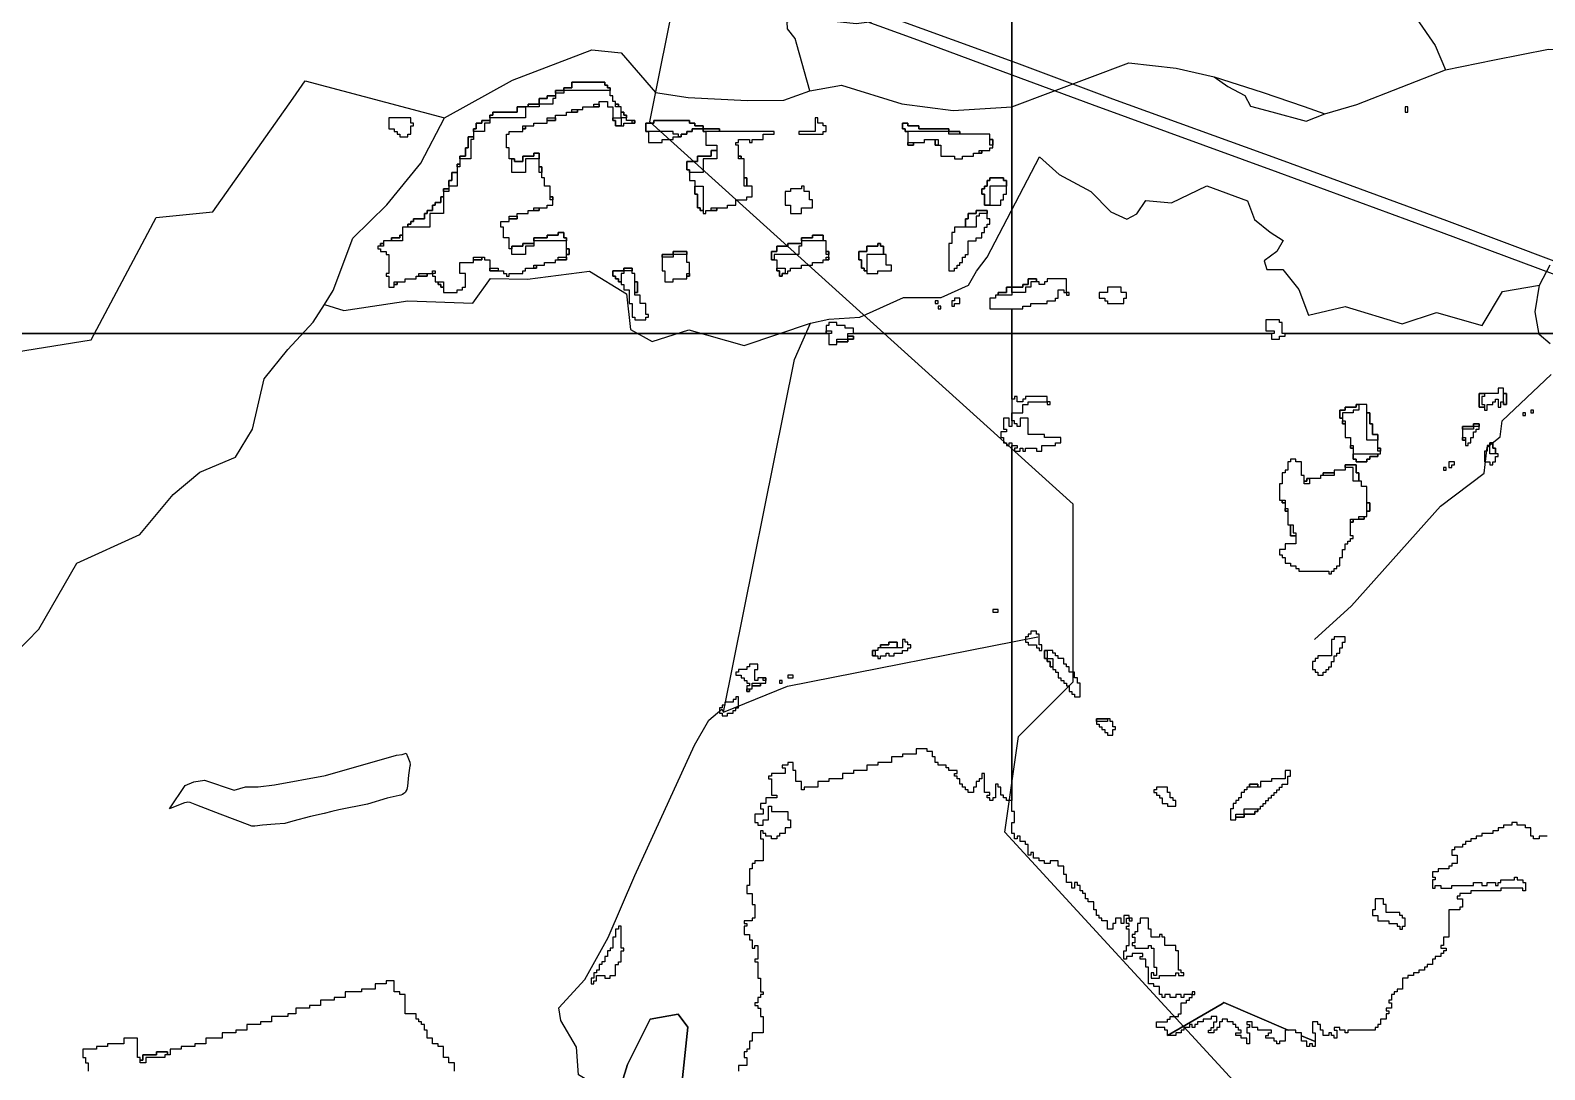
# Model space of a CAD drawing. Header units: metres. Extents: x 553506 to 563855, y 142925 to 150243.
# Drawn here: x 560282 to 561390, y 146461 to 147222 of the extents above; entities that cross this region are included whole.
import ezdxf

# ---------------------------------------------------------------- set-up
doc = ezdxf.new("R2010")
doc.units = ezdxf.units.M
for name, color, linetype in [('C-ANCIENT_WOODLAND', 94, 'Continuous'), ('C-FLOOD_ZONE_3', 150, 'Continuous'), ('C-POWER_LINES', 6, 'Continuous'), ('C-WATERWAYS', 5, 'Continuous'), ('E-132KV-UGC-ALT', 8, 'Continuous')]:
    doc.layers.add(name, color=color, linetype=linetype)

msp = doc.modelspace()

# ---------------------------------------------------------------- linework, layer by layer
at = {"layer": 'C-ANCIENT_WOODLAND'}
msp.add_lwpolyline([(560556.1371, 146664.2855), (560555.6341, 146663.6857), (560555.0322, 146663.1858), (560554.0346, 146662.486), (560552.8308, 146662.0862), (560551.6353, 146661.8862), (560542.8378, 146659.8868), (560528.4337, 146655.488), (560507.4335, 146651.3892), (560502.2309, 146650.0896), (560496.6325, 146648.59), (560486.6312, 146646.2907), (560473.637, 146643.0916), (560467.8325, 146641.3921), (560460.8324, 146640.7923), (560451.4331, 146640.0925), (560445.8347, 146639.3927), (560443.7322, 146639.3927), (560443.0313, 146639.5926), (560442.4377, 146639.7925), (560420.4316, 146648.1901), (560403.4386, 146654.7882), (560398.6317, 146656.6877), (560396.8343, 146656.7877), (560395.9355, 146656.6877), (560394.4349, 146656.4878), (560393.6352, 146656.1878), (560383.4246, 146652.1365), (560394.8664, 146669.0077), (560394.8652, 146669.0237), (560401.3361, 146671.8934), (560409.1482, 146672.9652), (560430.6461, 146665.6418), (560439.061, 146668.046), (560448.2774, 146668.046), (560460.2987, 146669.6489), (560497.5648, 146676.461), (560549.6114, 146691.2248), (560549.6292, 146691.2452), (560553.6306, 146691.7877), (560556.6318, 146692.7874), (560557.9345, 146689.8882), (560559.2372, 146686.1893), (560559.4351, 146685.6894), (560559.633, 146684.6897), (560559.633, 146684.1898), (560559.5341, 146683.7899), (560559.3362, 146683.3901), (560558.4375, 146676.692), (560557.5305, 146668.6843), (560557.3326, 146667.3846), (560557.0358, 146666.185), (560556.5328, 146664.9853), (560556.1371, 146664.2855)], close=True, dxfattribs=at)
at = {"layer": 'C-FLOOD_ZONE_3'}
for points in [[(561000, 147557.6879), (561000, 147155.1983), (561000, 147154), (561000, 147146), (561000, 147116.0544), (561000, 147082.1485), (561000, 147034), (560996, 147034), (560996, 147030), (560990, 147030), (560990, 147028), (560988, 147028), (560988, 147026), (560984, 147026), (560984, 147018), (561000, 147018), (561000, 147000), (560959.9345, 147000), (560910.6039, 147000), (560888, 147000), (560884, 147000), (560884, 147004), (560880, 147004), (560878, 147004), (560878, 147006), (560872, 147006), (560872, 147008), (560866, 147008), (560866, 147006), (560864, 147006), (560864, 147002), (560864, 147000), (560852.8624, 147000), (560850, 147000), (560815.6094, 147000), (560774.6794, 147000), (560000, 147000)], [(561522.9, 147000), (561381.1254, 147000), (561374.7477, 147000), (561345.2482, 147000), (561338.9873, 147000), (561222, 147000), (561216, 147000), (561200, 147000), (561198, 147000), (561198, 147008), (561196, 147008), (561196, 147010), (561190, 147010), (561186, 147010), (561186, 147002), (561192, 147002), (561192, 147000), (561190, 147000), (561160.8742, 147000), (561148.1401, 147000), (561000, 147000), (561000, 147018), (561008, 147018), (561008, 147020), (561014, 147020), (561014, 147022), (561026, 147022), (561026, 147024), (561032, 147024), (561032, 147026), (561034, 147026), (561034, 147032), (561038, 147032), (561038, 147030), (561038, 147030), (561040, 147030), (561040, 147036), (561040, 147040), (561026, 147040), (561026, 147038), (561024, 147038), (561024, 147036), (561020, 147036), (561020, 147038), (561018, 147038), (561018, 147040), (561012, 147040), (561012, 147036), (561008, 147036), (561008, 147034), (561004, 147034), (561000, 147034), (561000, 147082.1485), (561000, 147116.0544), (561000, 147146), (561000, 147154), (561000, 147155.1983), (561000, 147557.6879)], [(560000, 147000), (560774.6794, 147000), (560815.6094, 147000), (560850, 147000), (560852.8624, 147000), (560866, 147000), (560866, 146994), (560866, 146992), (560872, 146992), (560872, 146994), (560874, 146994), (560880, 146994), (560880, 146996), (560884, 146996), (560884, 146998), (560880, 146998), (560880, 147000), (560882, 147000), (560886, 147000), (560910.6039, 147000), (560959.9345, 147000), (561000, 147000), (561000, 146936), (561000, 146932), (560998, 146932), (560998, 146938), (560994, 146938), (560994, 146930), (560996, 146930), (560996, 146928), (560992, 146928), (560992, 146924), (560994, 146924), (560994, 146920), (560996, 146920), (560996, 146918), (560998, 146918), (560998, 146920), (561000, 146920), (561000, 146918), (561000, 146814.337), (561000, 146783.0759), (561000, 146780.7589), (561000, 146775.5929), (561000, 146658), (560996, 146658), (560996, 146660), (560994, 146660), (560994, 146662), (560992, 146662), (560992, 146668), (560990, 146668), (560990, 146670), (560988, 146670), (560988, 146660), (560986, 146660), (560986, 146658), (560984, 146658), (560984, 146660), (560982, 146660), (560982, 146662), (560984, 146662), (560984, 146664), (560980, 146664), (560980, 146678), (560978, 146678), (560978, 146674), (560976, 146674), (560976, 146672), (560974, 146672), (560974, 146668), (560972, 146668), (560972, 146664), (560968, 146664), (560968, 146666), (560966, 146666), (560966, 146668), (560964, 146668), (560964, 146670), (560962, 146670), (560962, 146674), (560960, 146674), (560960, 146676), (560958, 146676), (560958, 146678), (560960, 146678), (560960, 146680), (560954, 146680), (560954, 146682), (560952, 146682), (560952, 146684), (560946, 146684), (560946, 146686), (560944, 146686), (560944, 146690), (560942, 146690), (560942, 146694), (560938, 146694), (560938, 146696), (560930, 146696), (560930, 146692), (560920, 146692), (560920, 146690), (560912, 146690), (560912, 146686), (560902, 146686), (560902, 146684), (560894, 146684), (560894, 146680), (560884, 146680), (560884, 146678), (560876, 146678), (560876, 146674), (560866, 146674), (560866, 146672), (560858, 146672), (560858, 146668), (560848, 146668), (560848, 146666), (560846, 146666), (560846, 146672), (560842, 146672), (560842, 146680), (560840, 146680), (560840, 146686), (560836, 146686), (560836, 146684), (560832, 146684), (560832, 146682), (560834, 146682), (560834, 146678), (560824, 146678), (560824, 146676), (560822, 146676), (560822, 146674), (560824, 146674), (560824, 146662), (560828, 146662), (560828, 146660), (560822, 146660), (560820, 146660), (560820, 146656), (560818, 146656), (560816, 146656), (560816, 146652), (560818, 146652), (560818, 146648), (560812, 146648), (560812, 146642), (560814, 146642), (560814, 146640), (560818, 146640), (560818, 146644), (560822, 146644), (560822, 146654), (560824, 146654), (560824, 146650), (560836, 146650), (560836, 146644), (560838, 146644), (560838, 146638), (560834, 146638), (560834, 146634), (560830, 146634), (560830, 146632), (560828, 146632), (560828, 146630), (560824, 146630), (560824, 146632), (560820, 146632), (560820, 146634), (560818, 146634), (560818, 146636), (560816, 146636), (560816, 146630), (560818, 146630), (560818, 146614), (560812, 146614), (560812, 146612), (560810, 146612), (560810, 146608), (560808, 146608), (560808, 146596), (560806, 146596), (560806, 146590), (560810, 146590), (560810, 146582), (560812, 146582), (560812, 146572), (560810, 146572), (560810, 146570), (560804, 146570), (560804, 146568), (560806, 146568), (560806, 146566), (560804, 146566), (560804, 146560), (560808, 146560), (560808, 146556), (560810, 146556), (560810, 146550), (560812, 146550), (560812, 146552), (560814, 146552), (560814, 146542), (560812, 146542), (560812, 146540), (560814, 146540), (560814, 146528), (560816, 146528), (560816, 146518), (560818, 146518), (560818, 146516), (560816, 146516), (560816, 146514), (560814, 146514), (560814, 146510), (560812, 146510), (560812, 146508), (560814, 146508), (560814, 146506), (560816, 146506), (560816, 146500), (560818, 146500), (560818, 146488), (560812, 146488), (560810, 146488), (560810, 146482), (560808, 146482), (560808, 146476), (560806, 146476), (560806, 146474), (560804, 146474), (560804, 146470), (560806, 146470), (560806, 146464), (560800, 146464), (560800, 146460)], [(561392, 146632), (561386, 146632), (561386, 146630), (561384, 146630), (561382, 146630), (561382, 146632), (561380, 146632), (561380, 146636), (561380, 146638), (561376, 146638), (561376, 146640), (561370, 146640), (561370, 146642), (561366, 146642), (561366, 146640), (561360, 146640), (561360, 146638), (561356, 146638), (561356, 146636), (561352, 146636), (561352, 146634), (561344, 146634), (561344, 146632), (561340, 146632), (561340, 146630), (561336, 146630), (561336, 146628), (561332, 146628), (561332, 146626), (561330, 146626), (561330, 146624), (561324, 146624), (561324, 146622), (561322, 146622), (561322, 146618), (561324, 146618), (561326, 146618), (561326, 146612), (561324, 146612), (561322, 146612), (561322, 146610), (561320, 146610), (561320, 146608), (561314, 146608), (561312, 146608), (561312, 146606), (561308, 146606), (561308, 146602), (561310, 146602), (561310, 146600), (561308, 146600), (561308, 146594), (561310, 146594), (561310, 146596), (561314, 146596), (561314, 146594), (561322, 146594), (561322, 146596), (561338, 146596), (561338, 146598), (561344, 146598), (561344, 146596), (561348, 146596), (561348, 146598), (561350, 146598), (561352, 146598), (561354, 146598), (561354, 146596), (561356, 146596), (561356, 146598), (561358, 146598), (561358, 146600), (561368, 146600), (561368, 146602), (561370, 146602), (561370, 146600), (561374, 146600), (561374, 146598), (561376, 146598), (561376, 146596), (561376, 146594), (561376, 146592), (561374, 146592), (561374, 146594), (561362, 146594), (561358, 146594), (561358, 146592), (561342, 146592), (561336, 146592), (561336, 146590), (561328, 146590), (561328, 146588), (561326, 146588), (561326, 146586), (561330, 146586), (561330, 146580), (561328, 146580), (561328, 146578), (561320, 146578), (561320, 146558), (561316, 146558), (561316, 146552), (561314, 146552), (561314, 146550), (561318, 146550), (561318, 146548), (561316, 146548), (561316, 146546), (561314, 146546), (561314, 146544), (561310, 146544), (561310, 146542), (561308, 146542), (561308, 146538), (561304, 146538), (561304, 146536), (561302, 146536), (561302, 146534), (561298, 146534), (561298, 146532), (561294, 146532), (561294, 146530), (561290, 146530), (561290, 146528), (561286, 146528), (561286, 146520), (561282, 146520), (561282, 146518), (561280, 146518), (561280, 146516), (561278, 146516), (561278, 146512), (561276, 146512), (561276, 146510), (561278, 146510), (561278, 146506), (561274, 146506), (561274, 146504), (561276, 146504), (561276, 146502), (561274, 146502), (561274, 146498), (561270, 146498), (561270, 146494), (561268, 146494), (561268, 146492), (561266, 146492), (561266, 146490), (561246, 146490), (561246, 146488), (561244, 146488), (561244, 146490), (561240, 146490), (561240, 146492), (561236, 146492), (561236, 146490), (561238, 146490), (561238, 146484), (561236, 146484), (561236, 146486), (561234, 146486), (561234, 146488), (561232, 146488), (561232, 146486), (561228, 146486), (561228, 146490), (561226, 146490), (561226, 146494), (561224, 146494), (561224, 146496), (561220, 146496), (561220, 146488), (561222, 146488), (561222, 146481.5598), (561212, 146485.8476), (561212, 146488), (561208, 146488), (561208, 146490), (561202.3157, 146490), (561155.2362, 146510.1866), (561153.93, 146509.22), (561114.0482, 146486), (561114, 146486), (561114, 146490), (561112, 146490), (561112, 146492), (561106, 146492), (561106, 146496), (561114, 146496), (561114, 146498), (561116, 146498), (561116, 146500), (561122, 146500), (561122, 146502), (561124, 146502), (561124, 146510), (561128, 146510), (561128, 146512), (561130, 146512), (561130, 146514), (561132, 146514), (561132, 146516), (561126, 146516), (561126, 146514), (561124, 146514), (561124, 146516), (561120, 146516), (561120, 146514), (561116, 146514), (561116, 146516), (561112, 146516), (561112, 146514), (561110, 146514), (561110, 146516), (561108, 146516), (561108, 146522), (561106, 146522), (561104, 146522), (561104, 146524), (561100, 146524), (561100, 146524), (561100, 146536), (561098, 146536), (561098, 146542), (561094, 146542), (561094, 146544), (561096, 146544), (561096, 146546), (561088, 146546), (561088, 146544), (561084, 146544), (561084, 146542), (561082, 146542), (561082, 146548), (561084, 146548), (561084, 146552), (561086, 146552), (561086, 146564), (561084, 146564), (561084, 146566), (561086, 146566), (561086, 146568), (561084, 146568), (561084, 146572), (561086, 146572), (561086, 146574), (561082, 146574), (561082, 146568), (561080, 146568), (561080, 146572), (561076, 146572), (561076, 146568), (561074, 146568), (561074, 146564), (561070, 146564), (561070, 146570), (561066, 146570), (561066, 146572), (561064, 146572), (561064, 146574), (561062, 146574), (561062, 146578), (561060, 146578), (561060, 146584), (561056, 146584), (561056, 146586), (561054, 146586), (561054, 146590), (561052, 146590), (561052, 146592), (561050, 146592), (561050, 146596), (561048, 146596), (561048, 146598), (561046, 146598), (561046, 146594), (561044, 146594), (561044, 146598), (561040, 146598), (561040, 146604), (561038, 146604), (561038, 146610), (561034, 146610), (561034, 146614), (561028, 146614), (561028, 146612), (561024, 146612), (561024, 146614), (561020, 146614), (561020, 146616), (561016, 146616), (561016, 146620), (561014, 146620), (561014, 146618), (561012, 146618), (561012, 146626), (561010, 146626), (561010, 146628), (561006, 146628), (561006, 146632), (561004, 146632), (561004, 146630), (561002, 146630), (561002, 146634), (561000, 146634), (561000, 146642), (561002, 146642), (561002, 146650), (561000, 146650), (561000, 146658), (561000, 146775.5929), (561000, 146780.7589), (561000, 146783.0759), (561000, 146814.337), (561000, 146918), (561004, 146918), (561004, 146916), (561002, 146916), (561002, 146914), (561006, 146914), (561006, 146916), (561008, 146916), (561008, 146914), (561010, 146914), (561010, 146916), (561018, 146916), (561018, 146914), (561022, 146914), (561022, 146918), (561032, 146918), (561032, 146920), (561036, 146920), (561036, 146924), (561024, 146924), (561024, 146926), (561012, 146926), (561012, 146938), (561006, 146938), (561006, 146932), (561004, 146932), (561004, 146934), (561002, 146934), (561002, 146936), (561000, 146936), (561000, 146940), (561000, 146942), (561008, 146942), (561008, 146948), (561012, 146948), (561012, 146950), (561026, 146950), (561026, 146954), (561010, 146954), (561010, 146952), (561008, 146952), (561008, 146950), (561004, 146950), (561004, 146954), (561002, 146954), (561002, 146952), (561000, 146952), (561000, 147000), (561148.1401, 147000), (561160.8742, 147000), (561190, 147000), (561190, 146996), (561196, 146996), (561196, 146998), (561200, 146998), (561200, 147000), (561220, 147000), (561222, 147000), (561338.9873, 147000), (561345.2482, 147000), (561374.7477, 147000), (561381.1254, 147000), (561522.9, 147000)], [(560592, 146460), (560592, 146466), (560588, 146466), (560588, 146470), (560584, 146470), (560584, 146478), (560580, 146478), (560580, 146480), (560576, 146480), (560576, 146484), (560572, 146484), (560572, 146490), (560570, 146490), (560570, 146494), (560568, 146494), (560568, 146496), (560566, 146496), (560566, 146498), (560564, 146498), (560564, 146502), (560556, 146502), (560556, 146516), (560552, 146516), (560552, 146518), (560548, 146518), (560548, 146526), (560542, 146526), (560542, 146524), (560534, 146524), (560534, 146520), (560524, 146520), (560524, 146518), (560512, 146518), (560512, 146514), (560504, 146514), (560504, 146512), (560494, 146512), (560494, 146508), (560486, 146508), (560486, 146506), (560476, 146506), (560476, 146502), (560470, 146502), (560470, 146500), (560458, 146500), (560458, 146496), (560450, 146496), (560450, 146494), (560440, 146494), (560440, 146490), (560432, 146490), (560432, 146488), (560422, 146488), (560422, 146484), (560410, 146484), (560410, 146480), (560402, 146480), (560402, 146478), (560392, 146478), (560392, 146476), (560384, 146476), (560384, 146472), (560382, 146472), (560382, 146474), (560374, 146474), (560374, 146472), (560364, 146472), (560364, 146468), (560362, 146468), (560362, 146470), (560360, 146470), (560360, 146484), (560350, 146484), (560350, 146480), (560338, 146480), (560338, 146478), (560330, 146478), (560330, 146476), (560320, 146476), (560320, 146470), (560322, 146470), (560322, 146466), (560324, 146466), (560324, 146462), (560324, 146460)], [(560702.05, 146411.16), (560718.7, 146464.79), (560727.94, 146483.3), (560735.35, 146498.09), (560755.69, 146501.79), (560762.7432, 146492.0966), (560750.2869, 146374)], [(560750.2869, 146374), (560762.7432, 146492.0966), (560755.69, 146501.79), (560735.35, 146498.09), (560727.94, 146483.3), (560718.7, 146464.79), (560702.05, 146411.16)]]:
    msp.add_lwpolyline(points, dxfattribs=at)
for points in [[(560600, 147034), (560600, 147036), (560600, 147042), (560600, 147044), (560596, 147044), (560596, 147046), (560596, 147050), (560596, 147052), (560602, 147052), (560606, 147052), (560606, 147054), (560612, 147054), (560612, 147056), (560614, 147056), (560614, 147054), (560618, 147054), (560618, 147052), (560618, 147048), (560618, 147046), (560624, 147046), (560628, 147046), (560628, 147044), (560630, 147044), (560630, 147042), (560632, 147042), (560632, 147044), (560642, 147044), (560642, 147046), (560644, 147046), (560644, 147048), (560650, 147048), (560652, 147048), (560652, 147050), (560658, 147050), (560658, 147052), (560660, 147052), (560666, 147052), (560666, 147054), (560668, 147054), (560674, 147054), (560674, 147056), (560674, 147058), (560676, 147058), (560676, 147062), (560674, 147062), (560674, 147068), (560674, 147070), (560672, 147070), (560672, 147074), (560668, 147074), (560668, 147072), (560660, 147072), (560660, 147070), (560650, 147070), (560650, 147068), (560650, 147066), (560642, 147066), (560642, 147064), (560634, 147064), (560634, 147062), (560632, 147062), (560632, 147070), (560630, 147070), (560628, 147070), (560628, 147078), (560626, 147078), (560626, 147082), (560630, 147082), (560632, 147082), (560632, 147084), (560638, 147084), (560638, 147086), (560638, 147088), (560642, 147088), (560646, 147088), (560646, 147090), (560650, 147090), (560654, 147090), (560654, 147092), (560660, 147092), (560660, 147094), (560664, 147094), (560664, 147098), (560664, 147100), (560662, 147100), (560662, 147108), (560658, 147108), (560658, 147114), (560656, 147114), (560656, 147118), (560656, 147122), (560654, 147122), (560654, 147128), (560654, 147132), (560650, 147132), (560650, 147130), (560642, 147130), (560642, 147126), (560636, 147126), (560636, 147128), (560634, 147128), (560632, 147128), (560632, 147130), (560632, 147134), (560632, 147136), (560630, 147136), (560630, 147138), (560630, 147144), (560630, 147146), (560632, 147146), (560632, 147148), (560636, 147148), (560642, 147148), (560642, 147150), (560644, 147150), (560644, 147152), (560650, 147152), (560650, 147154), (560658, 147154), (560660, 147154), (560660, 147156), (560666, 147156), (560666, 147158), (560666, 147160), (560668, 147160), (560674, 147160), (560674, 147162), (560678, 147162), (560682, 147162), (560682, 147164), (560686, 147164), (560686, 147166), (560694, 147166), (560698, 147166), (560698, 147168), (560698, 147170), (560704, 147170), (560704, 147166), (560708, 147166), (560708, 147164), (560708, 147158), (560708, 147156), (560710, 147156), (560710, 147152), (560714, 147152), (560716, 147152), (560716, 147154), (560722, 147154), (560724, 147154), (560724, 147156), (560722, 147156), (560718, 147156), (560718, 147158), (560718, 147160), (560716, 147160), (560716, 147162), (560714, 147162), (560714, 147166), (560712, 147166), (560712, 147168), (560710, 147168), (560710, 147170), (560708, 147170), (560708, 147172), (560708, 147174), (560706, 147174), (560706, 147178), (560706, 147180), (560704, 147180), (560704, 147182), (560702, 147182), (560702, 147184), (560678, 147184), (560678, 147180), (560672, 147180), (560672, 147178), (560666, 147178), (560666, 147176), (560666, 147174), (560660, 147174), (560660, 147172), (560654, 147172), (560654, 147168), (560646, 147168), (560646, 147166), (560644, 147166), (560638, 147166), (560638, 147162), (560624, 147162), (560620, 147162), (560620, 147160), (560618, 147160), (560618, 147158), (560618, 147156), (560612, 147156), (560612, 147154), (560608, 147154), (560608, 147150), (560606, 147150), (560606, 147148), (560606, 147144), (560602, 147144), (560602, 147136), (560600, 147136), (560600, 147130), (560596, 147130), (560596, 147128), (560596, 147124), (560594, 147124), (560594, 147122), (560594, 147118), (560590, 147118), (560590, 147112), (560588, 147112), (560588, 147108), (560588, 147106), (560584, 147106), (560584, 147104), (560584, 147100), (560582, 147100), (560582, 147096), (560578, 147096), (560578, 147094), (560576, 147094), (560576, 147090), (560572, 147090), (560572, 147088), (560570, 147088), (560570, 147084), (560562, 147084), (560562, 147082), (560560, 147082), (560560, 147080), (560558, 147080), (560558, 147078), (560556, 147078), (560554, 147078), (560554, 147076), (560554, 147072), (560552, 147072), (560552, 147070), (560546, 147070), (560546, 147068), (560542, 147068), (560540, 147068), (560540, 147066), (560538, 147066), (560538, 147064), (560536, 147064), (560536, 147062), (560538, 147062), (560538, 147060), (560542, 147060), (560542, 147058), (560544, 147058), (560544, 147056), (560544, 147044), (560542, 147044), (560542, 147042), (560544, 147042), (560544, 147036), (560544, 147034), (560546, 147034), (560548, 147034), (560548, 147036), (560550, 147036), (560550, 147038), (560556, 147038), (560556, 147040), (560558, 147040), (560564, 147040), (560564, 147042), (560566, 147042), (560572, 147042), (560572, 147044), (560576, 147044), (560576, 147042), (560578, 147042), (560578, 147040), (560578, 147038), (560580, 147038), (560580, 147036), (560582, 147036), (560582, 147034), (560584, 147034), (560584, 147030), (560594, 147030), (560594, 147032), (560598, 147032), (560598, 147034), (560600, 147034)], [(560654, 147168), (560654, 147172), (560660, 147172), (560660, 147174), (560666, 147174), (560666, 147172), (560664, 147172), (560664, 147168), (560654, 147168)], [(560672, 147178), (560672, 147176), (560666, 147176), (560666, 147178), (560672, 147178)], [(560702, 147182), (560704, 147182), (560704, 147180), (560706, 147180), (560706, 147178), (560672, 147178), (560672, 147180), (560678, 147180), (560678, 147184), (560702, 147184), (560702, 147182)], [(560624, 147158), (560618, 147158), (560618, 147160), (560620, 147160), (560620, 147162), (560624, 147162), (560638, 147162), (560638, 147166), (560644, 147166), (560644, 147158), (560624, 147158)], [(560654, 147166), (560646, 147166), (560646, 147168), (560654, 147168), (560654, 147166)], [(560678, 147162), (560678, 147164), (560682, 147164), (560682, 147162), (560678, 147162)], [(560698, 147168), (560698, 147166), (560694, 147166), (560694, 147168), (560698, 147168)], [(560710, 147166), (560710, 147168), (560712, 147168), (560712, 147166), (560710, 147166)], [(561288, 147162), (561290, 147162), (561290, 147166), (561288, 147166), (561288, 147162)], [(560544, 147150), (560548, 147150), (560548, 147148), (560550, 147148), (560550, 147146), (560552, 147146), (560552, 147144), (560558, 147144), (560558, 147146), (560560, 147146), (560560, 147152), (560562, 147152), (560562, 147154), (560560, 147154), (560560, 147158), (560544, 147158), (560544, 147152), (560544, 147150)], [(560608, 147154), (560612, 147154), (560612, 147156), (560618, 147156), (560618, 147154), (560614, 147154), (560614, 147148), (560606, 147148), (560606, 147150), (560608, 147150), (560608, 147154)], [(560642, 147152), (560644, 147152), (560644, 147150), (560642, 147150), (560642, 147152)], [(560660, 147158), (560666, 147158), (560666, 147156), (560660, 147156), (560660, 147158)], [(560714, 147152), (560710, 147152), (560710, 147156), (560708, 147156), (560708, 147158), (560714, 147158), (560714, 147152)], [(560716, 147160), (560718, 147160), (560718, 147158), (560714, 147158), (560714, 147162), (560716, 147162), (560716, 147160)], [(560722, 147154), (560722, 147156), (560724, 147156), (560724, 147154), (560722, 147154)], [(560732, 147154), (560738, 147154), (560738, 147156), (560764, 147156), (560764, 147154), (560768, 147154), (560768, 147152), (560774, 147152), (560774, 147150), (560766, 147150), (560766, 147148), (560762, 147148), (560762, 147146), (560758, 147146), (560758, 147144), (560756, 147144), (560756, 147146), (560752, 147146), (560752, 147148), (560734, 147148), (560732, 147148), (560732, 147154)], [(560774, 147152), (560768, 147152), (560768, 147154), (560764, 147154), (560764, 147156), (560738, 147156), (560738, 147154), (560732, 147154), (560732, 147148), (560734, 147148), (560734, 147140), (560744, 147140), (560744, 147142), (560752, 147142), (560752, 147144), (560756, 147144), (560758, 147144), (560758, 147146), (560762, 147146), (560762, 147148), (560766, 147148), (560766, 147150), (560774, 147150), (560774, 147152)], [(560864, 147148), (560864, 147152), (560862, 147152), (560862, 147154), (560858, 147154), (560858, 147158), (560856, 147158), (560856, 147148), (560844, 147148), (560844, 147146), (560862, 147146), (560862, 147148), (560864, 147148)], [(560932, 147152), (560932, 147150), (560954, 147150), (560954, 147148), (560924, 147148), (560922, 147148), (560922, 147150), (560920, 147150), (560920, 147154), (560924, 147154), (560924, 147152), (560932, 147152)], [(560954, 147150), (560932, 147150), (560932, 147152), (560924, 147152), (560924, 147154), (560920, 147154), (560920, 147150), (560922, 147150), (560922, 147148), (560924, 147148), (560924, 147140), (560924, 147138), (560928, 147138), (560928, 147140), (560930, 147140), (560936, 147140), (560936, 147142), (560940, 147142), (560944, 147142), (560944, 147138), (560946, 147138), (560948, 147138), (560948, 147136), (560948, 147130), (560950, 147130), (560954, 147130), (560958, 147130), (560958, 147128), (560960, 147128), (560964, 147128), (560964, 147130), (560966, 147130), (560972, 147130), (560972, 147132), (560976, 147132), (560978, 147132), (560978, 147134), (560984, 147134), (560984, 147136), (560986, 147136), (560986, 147138), (560986, 147142), (560984, 147142), (560984, 147146), (560962, 147146), (560962, 147148), (560954, 147148), (560954, 147150)], [(560596, 147128), (560596, 147130), (560600, 147130), (560600, 147136), (560602, 147136), (560602, 147144), (560606, 147144), (560606, 147142), (560604, 147142), (560604, 147128), (560596, 147128)], [(560762, 147120), (560764, 147120), (560764, 147118), (560764, 147112), (560768, 147112), (560768, 147110), (560768, 147108), (560768, 147102), (560770, 147102), (560770, 147092), (560772, 147092), (560772, 147090), (560774, 147090), (560774, 147088), (560776, 147088), (560776, 147090), (560780, 147090), (560784, 147090), (560784, 147092), (560790, 147092), (560792, 147092), (560792, 147094), (560798, 147094), (560798, 147098), (560800, 147098), (560806, 147098), (560806, 147100), (560808, 147100), (560810, 147100), (560810, 147102), (560810, 147108), (560808, 147108), (560806, 147108), (560806, 147112), (560806, 147114), (560804, 147114), (560804, 147120), (560804, 147122), (560804, 147128), (560802, 147128), (560802, 147130), (560800, 147130), (560800, 147138), (560798, 147138), (560798, 147140), (560800, 147140), (560800, 147142), (560808, 147142), (560808, 147140), (560810, 147140), (560810, 147142), (560818, 147142), (560818, 147146), (560822, 147146), (560826, 147146), (560826, 147148), (560788, 147148), (560786, 147148), (560786, 147150), (560774, 147150), (560774, 147148), (560776, 147148), (560776, 147142), (560776, 147138), (560780, 147138), (560784, 147138), (560784, 147134), (560780, 147134), (560780, 147130), (560770, 147130), (560770, 147126), (560762, 147126), (560762, 147120)], [(560776, 147148), (560774, 147148), (560774, 147150), (560786, 147150), (560786, 147148), (560776, 147148)], [(560946, 147142), (560946, 147138), (560944, 147138), (560944, 147142), (560946, 147142)], [(560954, 147148), (560962, 147148), (560962, 147146), (560954, 147146), (560954, 147148)], [(560984, 147138), (560984, 147142), (560986, 147142), (560986, 147138), (560984, 147138)], [(560644, 147118), (560634, 147118), (560634, 147128), (560636, 147128), (560636, 147126), (560642, 147126), (560642, 147130), (560650, 147130), (560650, 147132), (560654, 147132), (560654, 147128), (560644, 147128), (560644, 147118)], [(560770, 147126), (560770, 147130), (560780, 147130), (560780, 147134), (560784, 147134), (560784, 147132), (560784, 147128), (560774, 147128), (560774, 147118), (560764, 147118), (560764, 147120), (560762, 147120), (560762, 147126), (560770, 147126)], [(560800, 147128), (560800, 147130), (560802, 147130), (560802, 147128), (560800, 147128)], [(560928, 147138), (560924, 147138), (560924, 147140), (560928, 147140), (560928, 147138)], [(560976, 147134), (560978, 147134), (560978, 147132), (560976, 147132), (560976, 147134)], [(560596, 147124), (560596, 147122), (560594, 147122), (560594, 147124), (560596, 147124)], [(560656, 147118), (560654, 147118), (560654, 147122), (560656, 147122), (560656, 147118)], [(560594, 147108), (560588, 147108), (560588, 147112), (560590, 147112), (560590, 147118), (560594, 147118), (560594, 147108)], [(560772, 147092), (560770, 147092), (560770, 147102), (560768, 147102), (560768, 147108), (560774, 147108), (560774, 147090), (560772, 147090), (560772, 147092)], [(560804, 147114), (560806, 147114), (560806, 147112), (560806, 147108), (560804, 147108), (560804, 147114)], [(560846, 147108), (560846, 147106), (560838, 147106), (560838, 147104), (560834, 147104), (560834, 147102), (560834, 147094), (560836, 147094), (560838, 147094), (560838, 147088), (560846, 147088), (560846, 147092), (560854, 147092), (560854, 147098), (560852, 147098), (560852, 147100), (560852, 147104), (560848, 147104), (560848, 147108), (560846, 147108)], [(560984, 147112), (560984, 147114), (560994, 147114), (560994, 147112), (560996, 147112), (560996, 147108), (560984, 147108), (560984, 147094), (560980, 147094), (560980, 147102), (560978, 147102), (560978, 147106), (560980, 147106), (560980, 147108), (560982, 147108), (560982, 147110), (560982, 147112), (560984, 147112)], [(560984, 147112), (560982, 147112), (560982, 147110), (560982, 147108), (560980, 147108), (560980, 147106), (560978, 147106), (560978, 147102), (560980, 147102), (560980, 147094), (560984, 147094), (560990, 147094), (560992, 147094), (560992, 147096), (560992, 147098), (560994, 147098), (560994, 147102), (560996, 147102), (560996, 147106), (560996, 147108), (560996, 147112), (560994, 147112), (560994, 147114), (560984, 147114), (560984, 147112)], [(560584, 147100), (560584, 147088), (560574, 147088), (560574, 147078), (560558, 147078), (560558, 147080), (560560, 147080), (560560, 147082), (560562, 147082), (560562, 147084), (560570, 147084), (560570, 147088), (560572, 147088), (560572, 147090), (560576, 147090), (560576, 147094), (560578, 147094), (560578, 147096), (560582, 147096), (560582, 147100), (560584, 147100)], [(560588, 147104), (560584, 147104), (560584, 147106), (560588, 147106), (560588, 147104)], [(560664, 147098), (560662, 147098), (560662, 147100), (560664, 147100), (560664, 147098)], [(560632, 147086), (560638, 147086), (560638, 147084), (560632, 147084), (560632, 147086)], [(560650, 147092), (560654, 147092), (560654, 147090), (560650, 147090), (560650, 147092)], [(560780, 147090), (560780, 147092), (560784, 147092), (560784, 147090), (560780, 147090)], [(560960, 147048), (560960, 147050), (560962, 147050), (560962, 147052), (560964, 147052), (560964, 147056), (560966, 147056), (560966, 147058), (560968, 147058), (560968, 147060), (560968, 147068), (560970, 147068), (560974, 147068), (560974, 147070), (560976, 147070), (560978, 147070), (560978, 147072), (560978, 147074), (560980, 147074), (560980, 147076), (560980, 147078), (560982, 147078), (560982, 147080), (560984, 147080), (560984, 147082), (560984, 147084), (560982, 147084), (560982, 147088), (560982, 147090), (560974, 147090), (560974, 147088), (560968, 147088), (560968, 147086), (560968, 147084), (560966, 147084), (560966, 147078), (560960, 147078), (560958, 147078), (560958, 147074), (560956, 147074), (560956, 147066), (560954, 147066), (560954, 147064), (560954, 147054), (560954, 147046), (560958, 147046), (560958, 147048), (560960, 147048)], [(560966, 147084), (560968, 147084), (560968, 147086), (560968, 147088), (560974, 147088), (560974, 147090), (560982, 147090), (560982, 147088), (560976, 147088), (560976, 147086), (560974, 147086), (560974, 147078), (560966, 147078), (560966, 147084)], [(560674, 147068), (560650, 147068), (560650, 147070), (560660, 147070), (560660, 147072), (560668, 147072), (560668, 147074), (560672, 147074), (560672, 147070), (560674, 147070), (560674, 147068)], [(560538, 147064), (560538, 147066), (560540, 147066), (560540, 147064), (560538, 147064)], [(560554, 147068), (560546, 147068), (560546, 147070), (560552, 147070), (560552, 147072), (560554, 147072), (560554, 147068)], [(560650, 147066), (560650, 147064), (560644, 147064), (560644, 147058), (560634, 147058), (560634, 147062), (560634, 147064), (560642, 147064), (560642, 147066), (560650, 147066)], [(560854, 147052), (560856, 147052), (560862, 147052), (560862, 147054), (560864, 147054), (560866, 147054), (560866, 147056), (560866, 147058), (560866, 147060), (560864, 147060), (560864, 147068), (560862, 147068), (560862, 147072), (560858, 147072), (560854, 147072), (560854, 147070), (560846, 147070), (560846, 147068), (560846, 147066), (560842, 147066), (560836, 147066), (560836, 147064), (560828, 147064), (560828, 147060), (560824, 147060), (560824, 147054), (560826, 147054), (560828, 147054), (560828, 147052), (560828, 147048), (560828, 147046), (560830, 147046), (560830, 147042), (560832, 147042), (560832, 147044), (560834, 147044), (560836, 147044), (560836, 147046), (560838, 147046), (560838, 147048), (560844, 147048), (560846, 147048), (560846, 147050), (560854, 147050), (560854, 147052)], [(560836, 147064), (560836, 147066), (560842, 147066), (560846, 147066), (560846, 147064), (560844, 147064), (560844, 147058), (560826, 147058), (560826, 147054), (560824, 147054), (560824, 147060), (560828, 147060), (560828, 147064), (560836, 147064)], [(560854, 147072), (560858, 147072), (560862, 147072), (560862, 147068), (560846, 147068), (560846, 147070), (560854, 147070), (560854, 147072)], [(560892, 147048), (560890, 147048), (560890, 147054), (560888, 147054), (560888, 147060), (560894, 147060), (560894, 147064), (560902, 147064), (560902, 147066), (560904, 147066), (560904, 147064), (560906, 147064), (560906, 147058), (560894, 147058), (560894, 147046), (560892, 147046), (560892, 147048)], [(560894, 147064), (560894, 147060), (560888, 147060), (560888, 147054), (560890, 147054), (560890, 147048), (560892, 147048), (560892, 147046), (560894, 147046), (560894, 147044), (560898, 147044), (560902, 147044), (560902, 147046), (560912, 147046), (560912, 147050), (560908, 147050), (560908, 147056), (560908, 147058), (560906, 147058), (560906, 147064), (560904, 147064), (560904, 147066), (560902, 147066), (560902, 147064), (560894, 147064)], [(560606, 147056), (560612, 147056), (560612, 147054), (560606, 147054), (560606, 147056)], [(560668, 147056), (560674, 147056), (560674, 147054), (560668, 147054), (560668, 147056)], [(560674, 147058), (560674, 147062), (560676, 147062), (560676, 147058), (560674, 147058)], [(560762, 147052), (560762, 147058), (560762, 147060), (560752, 147060), (560752, 147058), (560744, 147058), (560744, 147056), (560744, 147046), (560746, 147046), (560746, 147038), (560752, 147038), (560752, 147040), (560758, 147040), (560762, 147040), (560762, 147042), (560764, 147042), (560764, 147044), (560764, 147052), (560762, 147052)], [(560752, 147056), (560744, 147056), (560744, 147058), (560752, 147058), (560752, 147056)], [(560752, 147058), (560752, 147060), (560762, 147060), (560762, 147058), (560752, 147058)], [(560866, 147058), (560864, 147058), (560864, 147060), (560866, 147060), (560866, 147058)], [(560864, 147056), (560866, 147056), (560866, 147054), (560864, 147054), (560864, 147056)], [(560566, 147044), (560572, 147044), (560572, 147042), (560566, 147042), (560566, 147044)], [(560578, 147044), (560576, 147044), (560576, 147046), (560578, 147046), (560578, 147044)], [(560618, 147048), (560624, 147048), (560624, 147046), (560618, 147046), (560618, 147048)], [(560650, 147050), (560652, 147050), (560652, 147048), (560650, 147048), (560650, 147050)], [(560732, 147014), (560732, 147016), (560732, 147022), (560728, 147022), (560728, 147026), (560728, 147028), (560724, 147028), (560724, 147030), (560726, 147030), (560726, 147038), (560724, 147038), (560724, 147044), (560722, 147044), (560722, 147046), (560722, 147048), (560716, 147048), (560716, 147046), (560708, 147046), (560708, 147042), (560710, 147042), (560710, 147040), (560712, 147040), (560712, 147038), (560714, 147038), (560714, 147036), (560716, 147036), (560716, 147032), (560720, 147032), (560720, 147022), (560722, 147022), (560722, 147012), (560724, 147012), (560724, 147010), (560732, 147010), (560732, 147012), (560734, 147012), (560734, 147014), (560732, 147014)], [(560712, 147040), (560710, 147040), (560710, 147042), (560708, 147042), (560708, 147046), (560716, 147046), (560716, 147044), (560714, 147044), (560714, 147042), (560714, 147038), (560712, 147038), (560712, 147040)], [(560722, 147046), (560716, 147046), (560716, 147048), (560722, 147048), (560722, 147046)], [(560762, 147042), (560762, 147044), (560764, 147044), (560764, 147042), (560762, 147042)], [(560834, 147048), (560834, 147044), (560832, 147044), (560832, 147042), (560830, 147042), (560830, 147046), (560828, 147046), (560828, 147048), (560834, 147048)], [(560548, 147038), (560550, 147038), (560550, 147036), (560548, 147036), (560548, 147038)], [(560584, 147038), (560584, 147034), (560582, 147034), (560582, 147036), (560580, 147036), (560580, 147038), (560584, 147038)], [(560724, 147034), (560724, 147038), (560726, 147038), (560726, 147030), (560724, 147030), (560724, 147034)], [(560990, 147028), (560990, 147030), (560996, 147030), (560996, 147034), (561000, 147034), (561000, 147028), (560990, 147028)], [(561008, 147034), (561008, 147036), (561012, 147036), (561012, 147040), (561018, 147040), (561018, 147038), (561014, 147038), (561014, 147034), (561010, 147034), (561010, 147030), (561000, 147030), (561000, 147034), (561004, 147034), (561008, 147034)], [(561040, 147028), (561042, 147028), (561042, 147030), (561040, 147030), (561040, 147028)], [(561082, 147022), (561082, 147026), (561084, 147026), (561084, 147030), (561080, 147030), (561080, 147034), (561070, 147034), (561070, 147030), (561064, 147030), (561064, 147026), (561066, 147026), (561068, 147026), (561068, 147024), (561070, 147024), (561070, 147022), (561082, 147022)], [(560944, 147022), (560946, 147022), (560946, 147024), (560944, 147024), (560944, 147022)], [(560948, 147020), (560946, 147020), (560946, 147018), (560948, 147018), (560948, 147020)], [(560956, 147020), (560958, 147020), (560958, 147022), (560962, 147022), (560962, 147026), (560960, 147026), (560958, 147026), (560958, 147024), (560956, 147024), (560956, 147020)], [(560864, 147002), (560868, 147002), (560868, 147000), (560864, 147000), (560864, 147002)], [(560884, 146996), (560880, 146996), (560880, 146998), (560884, 146998), (560884, 146996)], [(560880, 146996), (560880, 146994), (560874, 146994), (560872, 146994), (560872, 146996), (560880, 146996)], [(561360, 146956), (561360, 146960), (561356, 146960), (561356, 146956), (561348, 146956), (561346, 146956), (561342, 146956), (561342, 146946), (561346, 146946), (561346, 146944), (561348, 146944), (561348, 146948), (561352, 146948), (561352, 146950), (561354, 146950), (561354, 146952), (561356, 146952), (561356, 146950), (561356, 146948), (561356, 146946), (561358, 146946), (561358, 146948), (561358, 146950), (561360, 146950), (561360, 146948), (561362, 146948), (561362, 146956), (561360, 146956)], [(561344, 146954), (561344, 146948), (561346, 146948), (561346, 146946), (561342, 146946), (561342, 146956), (561346, 146956), (561346, 146954), (561344, 146954)], [(561360, 146950), (561360, 146952), (561360, 146956), (561362, 146956), (561362, 146948), (561360, 146948), (561360, 146950)], [(561026, 146948), (561028, 146948), (561028, 146950), (561026, 146950), (561026, 146948)], [(561250, 146942), (561242, 146942), (561242, 146938), (561240, 146938), (561240, 146944), (561244, 146944), (561244, 146946), (561252, 146946), (561252, 146948), (561254, 146948), (561254, 146944), (561250, 146944), (561250, 146942)], [(561268, 146916), (561268, 146922), (561268, 146926), (561264, 146926), (561264, 146928), (561264, 146934), (561262, 146934), (561262, 146942), (561260, 146942), (561260, 146946), (561260, 146948), (561258, 146948), (561254, 146948), (561252, 146948), (561252, 146946), (561244, 146946), (561244, 146944), (561240, 146944), (561240, 146938), (561242, 146938), (561242, 146936), (561242, 146934), (561244, 146934), (561244, 146926), (561244, 146924), (561246, 146924), (561248, 146924), (561248, 146918), (561248, 146916), (561250, 146916), (561250, 146912), (561250, 146908), (561252, 146908), (561252, 146906), (561260, 146906), (561260, 146908), (561262, 146908), (561262, 146910), (561268, 146910), (561268, 146912), (561270, 146912), (561270, 146914), (561270, 146916), (561268, 146916)], [(561262, 146942), (561262, 146934), (561264, 146934), (561264, 146928), (561264, 146926), (561268, 146926), (561268, 146922), (561260, 146922), (561260, 146928), (561260, 146942), (561262, 146942)], [(561376, 146942), (561374, 146942), (561374, 146940), (561376, 146940), (561376, 146942)], [(561380, 146944), (561380, 146942), (561382, 146942), (561382, 146944), (561380, 146944)], [(561242, 146934), (561242, 146936), (561244, 146936), (561244, 146934), (561242, 146934)], [(561340, 146928), (561340, 146930), (561342, 146930), (561342, 146932), (561342, 146934), (561338, 146934), (561338, 146932), (561330, 146932), (561330, 146930), (561330, 146924), (561330, 146922), (561332, 146922), (561332, 146918), (561334, 146918), (561334, 146920), (561336, 146920), (561336, 146924), (561338, 146924), (561338, 146926), (561338, 146928), (561340, 146928)], [(561330, 146930), (561330, 146932), (561338, 146932), (561338, 146930), (561330, 146930)], [(561342, 146932), (561340, 146932), (561338, 146932), (561338, 146934), (561342, 146934), (561342, 146932)], [(561330, 146922), (561330, 146924), (561332, 146924), (561332, 146922), (561330, 146922)], [(561346, 146906), (561350, 146906), (561350, 146904), (561352, 146904), (561352, 146906), (561354, 146906), (561354, 146910), (561356, 146910), (561356, 146912), (561354, 146912), (561354, 146916), (561352, 146916), (561352, 146920), (561350, 146920), (561350, 146918), (561348, 146918), (561348, 146914), (561346, 146914), (561346, 146906)], [(561354, 146916), (561354, 146912), (561350, 146912), (561350, 146918), (561350, 146920), (561352, 146920), (561352, 146916), (561354, 146916)], [(561200, 146876), (561200, 146872), (561200, 146870), (561202, 146870), (561202, 146862), (561202, 146860), (561204, 146860), (561204, 146852), (561208, 146852), (561208, 146846), (561200, 146846), (561200, 146842), (561196, 146842), (561196, 146838), (561198, 146838), (561198, 146836), (561200, 146836), (561200, 146832), (561204, 146832), (561204, 146830), (561208, 146830), (561208, 146828), (561210, 146828), (561210, 146826), (561232, 146826), (561232, 146824), (561234, 146824), (561234, 146826), (561236, 146826), (561236, 146828), (561238, 146828), (561238, 146830), (561240, 146830), (561240, 146836), (561242, 146836), (561242, 146842), (561244, 146842), (561244, 146846), (561246, 146846), (561246, 146848), (561248, 146848), (561248, 146850), (561250, 146850), (561250, 146852), (561248, 146852), (561248, 146862), (561250, 146862), (561250, 146864), (561254, 146864), (561258, 146864), (561258, 146866), (561260, 146866), (561260, 146868), (561260, 146870), (561262, 146870), (561262, 146876), (561260, 146876), (561260, 146880), (561260, 146888), (561258, 146888), (561256, 146888), (561256, 146892), (561254, 146892), (561254, 146898), (561252, 146898), (561252, 146904), (561244, 146904), (561244, 146902), (561244, 146900), (561238, 146900), (561236, 146900), (561236, 146898), (561228, 146898), (561228, 146896), (561226, 146896), (561226, 146894), (561218, 146894), (561216, 146894), (561216, 146892), (561214, 146892), (561214, 146896), (561212, 146896), (561212, 146906), (561208, 146906), (561208, 146908), (561204, 146908), (561204, 146906), (561202, 146906), (561202, 146900), (561200, 146900), (561200, 146898), (561198, 146898), (561198, 146890), (561196, 146890), (561196, 146886), (561196, 146884), (561196, 146882), (561196, 146878), (561198, 146878), (561198, 146876), (561200, 146876)], [(561248, 146918), (561250, 146918), (561250, 146916), (561248, 146916), (561248, 146918)], [(561268, 146910), (561262, 146910), (561262, 146908), (561260, 146908), (561260, 146906), (561252, 146906), (561252, 146908), (561250, 146908), (561250, 146912), (561268, 146912), (561268, 146910)], [(561268, 146916), (561270, 146916), (561270, 146914), (561268, 146914), (561268, 146916)], [(561228, 146898), (561236, 146898), (561236, 146896), (561228, 146896), (561228, 146898)], [(561252, 146898), (561254, 146898), (561254, 146892), (561250, 146892), (561250, 146902), (561244, 146902), (561244, 146904), (561252, 146904), (561252, 146898)], [(561316, 146902), (561316, 146900), (561318, 146900), (561318, 146902), (561316, 146902)], [(561322, 146902), (561322, 146904), (561324, 146904), (561324, 146906), (561320, 146906), (561320, 146902), (561322, 146902)], [(561214, 146892), (561216, 146892), (561216, 146894), (561218, 146894), (561218, 146890), (561214, 146890), (561214, 146892)], [(561200, 146878), (561200, 146876), (561198, 146876), (561198, 146878), (561200, 146878)], [(561260, 146876), (561262, 146876), (561262, 146870), (561260, 146870), (561260, 146876)], [(561202, 146872), (561202, 146870), (561200, 146870), (561200, 146872), (561202, 146872)], [(561250, 146862), (561248, 146862), (561248, 146864), (561250, 146864), (561250, 146862)], [(561258, 146864), (561254, 146864), (561254, 146866), (561258, 146866), (561258, 146864)], [(561206, 146854), (561208, 146854), (561208, 146852), (561204, 146852), (561204, 146860), (561206, 146860), (561206, 146854)], [(560990, 146796), (560990, 146798), (560986, 146798), (560986, 146796), (560990, 146796)], [(560924, 146772), (560924, 146774), (560922, 146774), (560922, 146776), (560920, 146776), (560920, 146770), (560916, 146770), (560916, 146774), (560910, 146774), (560910, 146772), (560904, 146772), (560904, 146770), (560902, 146770), (560902, 146768), (560900, 146768), (560898, 146768), (560898, 146764), (560900, 146764), (560902, 146764), (560902, 146762), (560904, 146762), (560904, 146764), (560906, 146764), (560908, 146764), (560908, 146766), (560910, 146766), (560910, 146764), (560914, 146764), (560914, 146766), (560916, 146766), (560920, 146766), (560920, 146768), (560924, 146768), (560924, 146770), (560926, 146770), (560926, 146772), (560924, 146772)], [(561018, 146782), (561014, 146782), (561014, 146780), (561012, 146780), (561012, 146778), (561010, 146778), (561010, 146774), (561012, 146774), (561012, 146772), (561018, 146772), (561018, 146770), (561020, 146770), (561020, 146768), (561022, 146768), (561022, 146772), (561020, 146772), (561020, 146778), (561020, 146780), (561018, 146780), (561018, 146782)], [(561232, 146756), (561234, 146756), (561234, 146760), (561236, 146760), (561236, 146764), (561238, 146764), (561238, 146766), (561240, 146766), (561240, 146770), (561242, 146770), (561242, 146774), (561244, 146774), (561244, 146778), (561242, 146778), (561236, 146778), (561236, 146776), (561234, 146776), (561234, 146774), (561234, 146764), (561224, 146764), (561224, 146762), (561222, 146762), (561222, 146760), (561220, 146760), (561220, 146754), (561222, 146754), (561222, 146752), (561224, 146752), (561224, 146750), (561228, 146750), (561228, 146752), (561230, 146752), (561230, 146754), (561232, 146754), (561232, 146756)], [(560898, 146764), (560898, 146768), (560900, 146768), (560900, 146764), (560898, 146764)], [(560916, 146774), (560916, 146770), (560904, 146770), (560904, 146772), (560910, 146772), (560910, 146774), (560916, 146774)], [(561026, 146768), (561026, 146762), (561024, 146762), (561024, 146768), (561026, 146768)], [(561048, 146748), (561046, 146748), (561046, 146752), (561042, 146752), (561042, 146754), (561042, 146756), (561040, 146756), (561040, 146758), (561038, 146758), (561038, 146760), (561038, 146762), (561036, 146762), (561034, 146762), (561034, 146764), (561032, 146764), (561032, 146766), (561030, 146766), (561030, 146768), (561026, 146768), (561024, 146768), (561024, 146762), (561026, 146762), (561026, 146760), (561028, 146760), (561028, 146758), (561028, 146756), (561030, 146756), (561030, 146754), (561032, 146754), (561032, 146752), (561034, 146752), (561034, 146748), (561036, 146748), (561036, 146746), (561038, 146746), (561038, 146744), (561040, 146744), (561040, 146742), (561042, 146742), (561042, 146738), (561044, 146738), (561044, 146736), (561046, 146736), (561046, 146734), (561050, 146734), (561050, 146738), (561050, 146740), (561050, 146744), (561048, 146744), (561048, 146748)], [(560810, 146740), (560810, 146742), (560816, 146742), (560816, 146744), (560820, 146744), (560820, 146746), (560820, 146748), (560818, 146748), (560816, 146748), (560814, 146748), (560814, 146746), (560812, 146746), (560812, 146752), (560812, 146754), (560814, 146754), (560814, 146758), (560812, 146758), (560810, 146758), (560808, 146758), (560808, 146756), (560806, 146756), (560806, 146754), (560800, 146754), (560800, 146752), (560798, 146752), (560798, 146750), (560802, 146750), (560802, 146748), (560804, 146748), (560804, 146746), (560806, 146746), (560806, 146744), (560808, 146744), (560808, 146742), (560806, 146742), (560806, 146740), (560806, 146738), (560808, 146738), (560808, 146740), (560810, 146740)], [(561026, 146760), (561026, 146762), (561030, 146762), (561030, 146756), (561028, 146756), (561028, 146758), (561028, 146760), (561026, 146760)], [(560816, 146744), (560816, 146742), (560810, 146742), (560810, 146744), (560816, 146744)], [(560820, 146748), (560820, 146746), (560818, 146746), (560818, 146748), (560820, 146748)], [(560832, 146744), (560832, 146746), (560830, 146746), (560830, 146744), (560832, 146744)], [(560840, 146748), (560840, 146750), (560836, 146750), (560836, 146748), (560840, 146748)], [(560790, 146730), (560790, 146728), (560788, 146728), (560788, 146726), (560786, 146726), (560786, 146722), (560788, 146722), (560788, 146720), (560790, 146720), (560792, 146720), (560792, 146722), (560796, 146722), (560796, 146724), (560798, 146724), (560798, 146726), (560800, 146726), (560800, 146728), (560800, 146734), (560798, 146734), (560798, 146732), (560796, 146732), (560796, 146730), (560790, 146730)], [(560806, 146740), (560808, 146740), (560808, 146738), (560806, 146738), (560806, 146740)], [(561062, 146716), (561062, 146718), (561070, 146718), (561070, 146716), (561062, 146716)], [(561064, 146714), (561064, 146712), (561066, 146712), (561066, 146710), (561068, 146710), (561068, 146708), (561070, 146708), (561070, 146706), (561072, 146706), (561074, 146706), (561074, 146708), (561074, 146710), (561076, 146710), (561076, 146712), (561074, 146712), (561074, 146714), (561074, 146716), (561072, 146716), (561072, 146718), (561070, 146718), (561062, 146718), (561062, 146716), (561062, 146714), (561064, 146714)], [(561176, 146648), (561178, 146648), (561178, 146650), (561180, 146650), (561180, 146652), (561182, 146652), (561182, 146654), (561184, 146654), (561184, 146656), (561186, 146656), (561186, 146658), (561188, 146658), (561188, 146660), (561190, 146660), (561190, 146662), (561192, 146662), (561192, 146664), (561194, 146664), (561194, 146666), (561196, 146666), (561196, 146668), (561198, 146668), (561198, 146670), (561202, 146670), (561202, 146676), (561204, 146676), (561204, 146680), (561202, 146680), (561200, 146680), (561200, 146678), (561200, 146674), (561192, 146674), (561190, 146674), (561190, 146672), (561182, 146672), (561182, 146668), (561180, 146668), (561180, 146670), (561178, 146670), (561174, 146670), (561174, 146668), (561172, 146668), (561172, 146666), (561170, 146666), (561170, 146664), (561168, 146664), (561168, 146660), (561166, 146660), (561166, 146658), (561164, 146658), (561164, 146656), (561162, 146656), (561162, 146654), (561162, 146652), (561160, 146652), (561160, 146646), (561160, 146644), (561162, 146644), (561164, 146644), (561164, 146646), (561170, 146646), (561170, 146648), (561176, 146648)], [(561118, 146658), (561118, 146660), (561116, 146660), (561116, 146664), (561114, 146664), (561114, 146668), (561112, 146668), (561106, 146668), (561106, 146666), (561104, 146666), (561104, 146664), (561106, 146664), (561106, 146662), (561108, 146662), (561108, 146660), (561110, 146660), (561110, 146656), (561114, 146656), (561114, 146654), (561116, 146654), (561120, 146654), (561120, 146656), (561120, 146658), (561118, 146658)], [(561178, 146670), (561180, 146670), (561180, 146668), (561174, 146668), (561174, 146670), (561178, 146670)], [(561170, 146648), (561170, 146646), (561164, 146646), (561164, 146648), (561170, 146648)], [(561176, 146648), (561170, 146648), (561170, 146652), (561180, 146652), (561180, 146650), (561178, 146650), (561178, 146648), (561176, 146648)], [(561266, 146578), (561264, 146578), (561264, 146574), (561268, 146574), (561268, 146570), (561276, 146570), (561276, 146568), (561282, 146568), (561282, 146566), (561284, 146566), (561284, 146564), (561286, 146564), (561286, 146566), (561288, 146566), (561288, 146572), (561286, 146572), (561286, 146574), (561284, 146574), (561284, 146576), (561282, 146576), (561274, 146576), (561274, 146582), (561272, 146582), (561272, 146586), (561266, 146586), (561266, 146578)], [(560692, 146524), (560694, 146524), (560694, 146526), (560696, 146526), (560696, 146530), (560702, 146530), (560702, 146528), (560706, 146528), (560706, 146530), (560710, 146530), (560710, 146538), (560712, 146538), (560712, 146540), (560714, 146540), (560714, 146548), (560716, 146548), (560716, 146550), (560714, 146550), (560714, 146558), (560714, 146566), (560712, 146566), (560712, 146564), (560710, 146564), (560710, 146558), (560708, 146558), (560708, 146550), (560706, 146550), (560706, 146548), (560704, 146548), (560704, 146544), (560702, 146544), (560702, 146540), (560700, 146540), (560700, 146538), (560698, 146538), (560698, 146534), (560696, 146534), (560696, 146532), (560694, 146532), (560694, 146528), (560692, 146528), (560692, 146524)], [(561086, 146570), (561088, 146570), (561088, 146572), (561086, 146572), (561086, 146570)], [(561106, 146536), (561106, 146530), (561104, 146530), (561104, 146532), (561102, 146532), (561102, 146528), (561108, 146528), (561108, 146530), (561120, 146530), (561120, 146532), (561122, 146532), (561122, 146530), (561126, 146530), (561126, 146532), (561124, 146532), (561124, 146534), (561122, 146534), (561122, 146548), (561120, 146548), (561120, 146552), (561112, 146552), (561112, 146558), (561110, 146558), (561110, 146560), (561108, 146560), (561108, 146558), (561102, 146558), (561102, 146564), (561100, 146564), (561100, 146572), (561094, 146572), (561094, 146568), (561092, 146568), (561092, 146562), (561090, 146562), (561090, 146560), (561088, 146560), (561088, 146558), (561090, 146558), (561090, 146554), (561088, 146554), (561088, 146552), (561090, 146552), (561090, 146550), (561100, 146550), (561100, 146552), (561102, 146552), (561102, 146550), (561104, 146550), (561104, 146536), (561106, 146536)], [(561172, 146494), (561174, 146494), (561174, 146492), (561172, 146492), (561172, 146488), (561174, 146488), (561174, 146480), (561172, 146480), (561172, 146484), (561168, 146484), (561168, 146486), (561164, 146486), (561164, 146488), (561168, 146488), (561168, 146490), (561166, 146490), (561166, 146492), (561164, 146492), (561164, 146494), (561162, 146494), (561162, 146496), (561158, 146496), (561158, 146498), (561154, 146498), (561154, 146496), (561152, 146496), (561152, 146492), (561150, 146492), (561150, 146490), (561148, 146490), (561148, 146488), (561144, 146488), (561144, 146490), (561146, 146490), (561146, 146492), (561148, 146492), (561148, 146496), (561150, 146496), (561150, 146500), (561146, 146500), (561146, 146498), (561140, 146498), (561140, 146496), (561136, 146496), (561136, 146494), (561134, 146494), (561134, 146492), (561132, 146492), (561132, 146494), (561130, 146494), (561130, 146492), (561126, 146492), (561126, 146490), (561124, 146490), (561124, 146488), (561120, 146488), (561120, 146486), (561114.0482, 146486), (561153.93, 146509.22), (561155.2362, 146510.1866), (561202.3157, 146490), (561200, 146490), (561200, 146482), (561196, 146482), (561196, 146480), (561194, 146480), (561194, 146482), (561192, 146482), (561192, 146484), (561186, 146484), (561186, 146486), (561188, 146486), (561188, 146488), (561190, 146488), (561190, 146490), (561180, 146490), (561180, 146492), (561178, 146492), (561176, 146492), (561176, 146496), (561172, 146496), (561172, 146494)], [(561134, 146516), (561134, 146518), (561132, 146518), (561132, 146516), (561134, 146516)], [(561216, 146482), (561212, 146482), (561212, 146485.8476), (561222, 146481.5598), (561222, 146478), (561220, 146478), (561220, 146480), (561218, 146480), (561218, 146478), (561216, 146478), (561216, 146482)], [(560366, 146466), (560362, 146466), (560362, 146468), (560364, 146468), (560364, 146472), (560374, 146472), (560374, 146474), (560382, 146474), (560382, 146472), (560380, 146472), (560380, 146470), (560366, 146470), (560366, 146466)]]:
    msp.add_lwpolyline(points, close=True, dxfattribs=at)
at = {"layer": 'C-POWER_LINES'}
for points in [[(561999.4457, 146975), (561959.0714, 147028.4812), (561875.7458, 147003.4054), (561765.1803, 147036.3629), (561672.654, 147037.8801), (561579.0977, 147039.6893), (561487.2185, 147041.5418), (561397.7576, 147042.9934), (561314.568, 147073.8822), (561194.9538, 147117.9648), (561059.1579, 147167.5085), (561000.1924, 147189.089), (560931.1293, 147214.7279), (560863.1306, 147239.4439), (560773.4816, 147272.5207), (560660.1356, 147313.9177), (560596.1868, 147337.5617), (560587.5779, 147340.7429), (560489.7617, 147390.9654), (560413.5798, 147429.8002), (560281.9216, 147496.0766)], [(562010.5944, 146975), (561962.7852, 147039.5504), (561875.7976, 147013.0792), (561765.2275, 147045.5246), (561673.6379, 147045.0566), (561581.6063, 147047.5259), (561489.0074, 147050.4799), (561401.0224, 147051.4769), (561318.3289, 147082.6038), (561196.6324, 147127.3111), (561073.9207, 147171.6888), (561003.7826, 147197.9164), (560934.417, 147223.1674), (560866.2574, 147248.112), (560776.6085, 147281.1887), (560662.7978, 147322.4709), (560591.2727, 147349.3728), (560494.5587, 147398.5612), (560417.7482, 147437.599), (560286.4213, 147504.2418)]]:
    msp.add_lwpolyline(points, dxfattribs=at)
at = {"layer": 'C-WATERWAYS'}
for points in [[(560947.8703, 147234.7746), (560978.6864, 147240.3257), (560998.0184, 147236.1457), (561015.4251, 147255.2451), (561055.1853, 147250.5035), (561093.6893, 147285.8246), (561235.7492, 147291.4835), (561242.0616, 147262.3538), (561274.4105, 147236.2229), (561285.7853, 147236.0569), (561296.3061, 147230.8), (561309.9395, 147210.8154), (561317.5152, 147193.1338)], [(560852.1991, 147177.6636), (560842.7477, 147211.537), (560841.4792, 147216.094), (560835.7833, 147223.1502), (560835.5934, 147228.3197), (560839.2698, 147230.3826), (560846.7625, 147231.1514), (560860.5925, 147229.6145), (560886.1923, 147226.9102), (560947.8703, 147234.7746)], [(560262.1786, 146757.2297), (560287.6933, 146783.5356), (560315.6302, 146831.9323), (560361.6636, 146852.7797), (560386.1936, 146882.1495), (560405.6784, 146898.4067), (560431.7399, 146909.3932), (560444.1552, 146930.1155), (560452.7538, 146966.9128), (560470.0884, 146988.412), (560488.6569, 147008.4585), (560496.807, 147021.3234), (560503.311, 147031.5881), (560517.7, 147069.9132), (560542.4291, 147094.1926), (560567.2961, 147124.7871), (560584.6719, 147157.9078), (560634.4194, 147185.5297), (560692.4919, 147207.8586), (560714.1708, 147205.5428), (560739.0876, 147176.3937), (560763.1999, 147172.9633), (560806.4832, 147170.723), (560833.0493, 147170.8868), (560852.1991, 147177.6636)], [(561317.5152, 147193.1338), (561353.4419, 147200.495), (561392.8914, 147208.1229), (561430.385, 147207.8986), (561469.9363, 147181.3608), (561516.275, 147139.1206), (561541.1135, 147127.5248), (561625.0785, 147104.9115), (561682.0817, 147096.2651), (561730.0602, 147097.7531), (561757.2071, 147092.8201)], [(560852.1991, 147177.6636), (560875.2229, 147181.9796), (560919.3899, 147168.2705), (560957.0208, 147163.2166), (561000.0664, 147166.1125), (561085.7648, 147198.2604), (561120.2282, 147194.3216), (561148.2441, 147187.9435)], [(560473.8857, 147172.4098), (560482.7584, 147184.9634), (560584.6719, 147157.9078)], [(561148.2441, 147187.9435), (561183.336, 147176.6789)], [(561148.2441, 147187.9435), (561158.1459, 147181.0196)], [(561229.2099, 147160.9781), (561252.6453, 147167.7684), (561317.5152, 147193.1338)], [(561158.1459, 147181.0196), (561170.633, 147174.3771), (561174.7441, 147166.5926), (561190.3476, 147162.4743), (561215.4987, 147155.5948), (561229.2099, 147160.9781)], [(561183.336, 147176.6789), (561213.9853, 147166.1655)], [(559998.1331, 146721.5315), (560006.8328, 146757.218), (560078.8482, 146823.1247), (560118.7826, 146832.149), (560142.6108, 146895.7427), (560209.749, 146936.7463), (560257.4793, 146984.3243), (560326.1563, 146995.449), (560373.7797, 147084.9293), (560415.0555, 147089.212), (560473.8857, 147172.4098)], [(561213.9853, 147166.1655), (561229.2099, 147160.9781)], [(560852.7277, 147007.5793), (560866.1428, 147010.6038), (560888.7563, 147011.9686), (560920.7629, 147026.4384), (560948.2093, 147026.4301), (560968.3985, 147035.5326), (560974.1842, 147045.7087), (560981.9189, 147055.9459), (561020.3591, 147129.2847), (561034.7036, 147116.4784), (561057.9685, 147103.9629), (561072.4867, 147089.1921), (561084.092, 147083.6904), (561091.4384, 147087.5715), (561098.1144, 147097.4417), (561116.9055, 147095.8161), (561142.7255, 147108.1902), (561172.6104, 147097.0849), (561177.641, 147083.6195), (561189.2048, 147074.3213), (561198.6084, 147068.1276), (561193.9388, 147060.0564), (561184.7813, 147053.2802), (561186.5708, 147046.8364), (561198.4843, 147046.8985), (561210.2171, 147032.2188), (561217.1631, 147013.4265), (561244.1152, 147019.8152), (561285.655, 147007.0173), (561310.9566, 147015.4135), (561344.2904, 147005.8533), (561359.2359, 147030.7199), (561386.3331, 147035.3776)], [(560496.807, 147021.3234), (560511.1088, 147016.784), (560557.9274, 147024.068), (560605.5328, 147022.2838), (560618.4944, 147040.2633), (560645.5605, 147039.8853), (560690.8763, 147045.7991), (560718.0483, 147029.0747), (560720.9129, 147002.9975), (560736.7642, 146994.0886), (560763.5495, 147002.6955), (560804.0794, 146991.2868), (560852.7277, 147007.5793)], [(561394.13, 146992.4154), (561385.9241, 146999.4256), (561383.1595, 147015.9783), (561386.3331, 147035.3776), (561393.9926, 147050.4324)], [(560788.9971, 146722.6805), (560840.8893, 146980.9974), (560852.7277, 147007.5793)], [(561221.5587, 146775.9701), (561248.6055, 146800.7709), (561313.7534, 146873.559), (561345.7963, 146897.7826), (561347.8657, 146916.7243), (561357.5787, 146924.2973), (561358.8938, 146936.0809), (561394.8363, 146969.9325)], [(560687.0964, 146245.4086), (560687.5528, 146248.7062), (560682.2905, 146363.092), (560698.2381, 146447.9898), (560682.8265, 146457.3245), (560681.3654, 146477.4353), (560669.8399, 146497.1312), (560668.5386, 146506.3173), (560687.39, 146526.9743), (560704.5215, 146557.8951), (560724.1031, 146603.2615), (560767.6706, 146698.6957), (560778.2901, 146716.8917), (560787.6711, 146725.0542), (560788.9971, 146722.6805), (560835.9267, 146741.9129), (561019.0035, 146777.8543)]]:
    msp.add_lwpolyline(points, dxfattribs=at)
at = {"layer": 'E-132KV-UGC-ALT'}
msp.add_lwpolyline([(561625, 145705), (561335, 145995), (561335, 146265), (560995, 146635), (561005, 146705), (561045, 146745), (561045, 146875), (560735, 147155), (560775, 147355), (561045, 147605), (561105, 147625), (561295, 147665), (561455, 147665)], dxfattribs=at)

doc.saveas('drawing.dxf')
